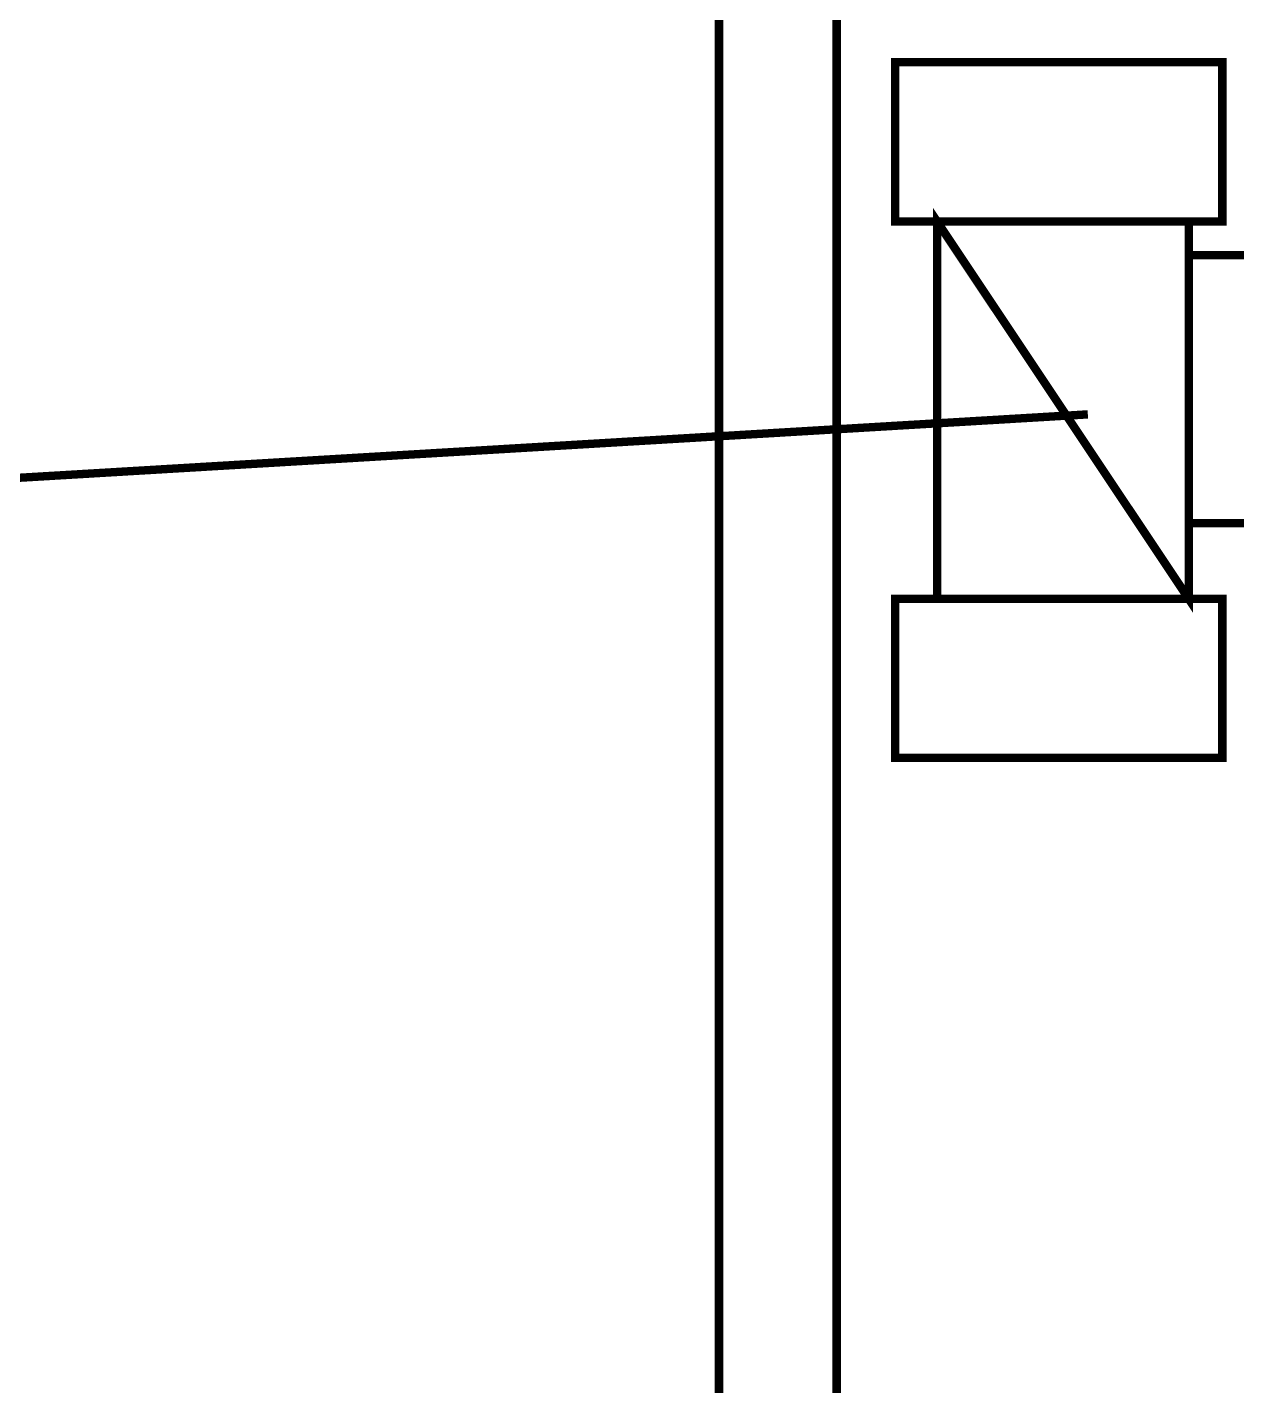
# Model space of a CAD drawing. Header units: metres. Extents: x -593 to 248, y 430 to 1024.
# Drawn here: x -257.27 to -251.15, y 811.41 to 818.28 of the extents above; entities that cross this region are included whole.
import ezdxf

# ---------------------------------------------------------------- set-up
doc = ezdxf.new("R2010")
doc.units = ezdxf.units.M
doc.header["$MEASUREMENT"] = 0
doc.layers.add('C00-00-00-BLACK', color=7, linetype='Continuous')
doc.layers.add('CFF-00-00', color=1, linetype='Continuous')

msp = doc.modelspace()

# ---------------------------------------------------------------- linework, layer by layer
at = {"layer": 'C00-00-00-BLACK', "const_width": 0.0423}
for points in [[(-253.7728, 819.5879), (-253.7728, 799.2389)], [(-253.1778, 819.5879), (-253.1778, 810.3449)], [(-252.6698, 817.2969), (-252.6698, 815.3889)], [(-251.3978, 817.2969), (-251.3978, 815.3889)], [(-249.9978, 817.1269), (-251.3978, 817.1269), (-251.3978, 815.7719), (-249.9978, 815.7719)]]:
    msp.add_lwpolyline(points, dxfattribs=at)
for points in [[(-252.8818, 817.2969), (-251.2278, 817.2969), (-251.2278, 818.1039), (-252.8818, 818.1039), (-252.8818, 817.2969)], [(-252.6698, 817.2969), (-251.3978, 815.3889), (-252.6698, 815.3889), (-252.6698, 817.2969)], [(-251.3978, 817.2969), (-252.6698, 817.2969), (-251.3978, 815.3889), (-251.3978, 817.2969)], [(-252.8818, 814.5839), (-251.2278, 814.5839), (-251.2278, 815.3889), (-252.8818, 815.3889), (-252.8818, 814.5839)]]:
    msp.add_lwpolyline(points, close=True, dxfattribs=at)
at = {"layer": 'C00-00-00-BLACK'}
for points in [[(-251.3978, 817.2969), (-252.6698, 817.2969), (-251.3978, 815.3889), (-251.3978, 817.2969)], [(-252.6698, 817.2969), (-251.3978, 815.3889), (-252.6698, 815.3889), (-252.6698, 817.2969)]]:
    msp.add_lwpolyline(points, close=True, dxfattribs=at)
at = {"layer": 'CFF-00-00', "const_width": 0.0423}
msp.add_lwpolyline([(-251.9078, 816.3219), (-265.4357, 815.5189)], dxfattribs=at)

doc.saveas('drawing.dxf')
